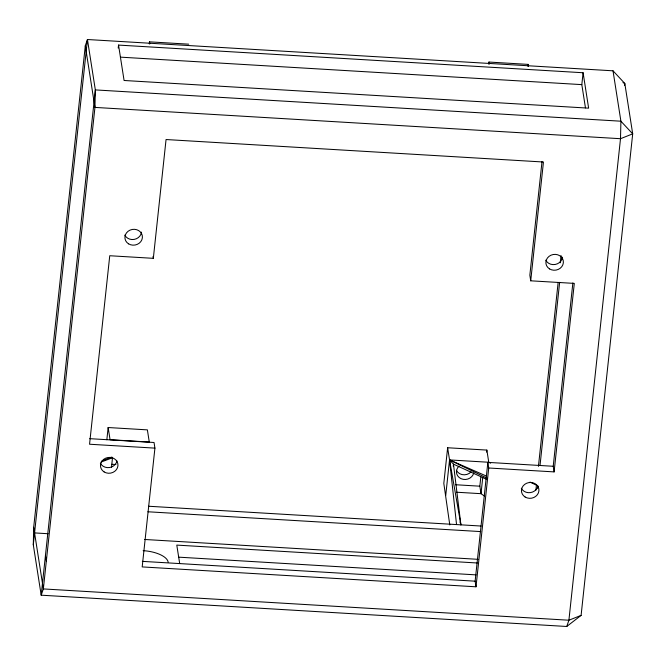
<?xml version="1.0" encoding="UTF-8"?>
<svg xmlns="http://www.w3.org/2000/svg" width="666" height="666" viewBox="0 0 666 666"><rect width="100%" height="100%" fill="white"/><g stroke="black" fill="none" stroke-linecap="round" stroke-linejoin="round"><path stroke-width="1" d="M33.3 544.796L33.691 527.297L85.298 45.779L87.446 39.519L613.011 70.812L624.808 83.466L632.7 133.858L581.102 615.384L566.749 626.481L41.192 595.188L33.3 544.796L87.446 39.519L95.338 89.91L94.947 107.409L43.348 588.927L41.192 595.188L95.338 89.91L620.903 121.204L632.7 133.858L620.504 138.703L94.947 107.409L85.298 45.779M118.223 48.052L118.54 45.08L583.091 72.744L588.636 108.15L124.084 80.486L118.54 45.08M106.843 439.751L108.15 427.53L147.377 429.87L149.284 442.049L110.065 439.71L108.15 427.53M149.267 43.881L149.484 41.841L188.703 44.172M111.463 467.54L112.562 457.276M488.736 467.998L475.999 586.796L142.191 566.916L154.92 448.126L89.552 444.23L109.748 255.736L153.33 258.333L166.059 139.535L543.456 162.013L530.719 280.811L574.3 283.4L554.104 471.894L488.736 467.998L487.853 462.379L553.221 466.275L554.104 471.894M490.634 463.161L488.761 462.262L486.854 450.083L447.635 447.752L443.814 483.391L449.791 524.941M488.744 64.094L488.969 62.055L528.188 64.394L528.504 66.417M445.721 495.562L449.542 459.923L447.635 447.752M453.255 466.2L453.471 464.144L449.542 459.923L488.761 462.262M484.39 496.037L481.01 493.681L479.836 486.188L480.827 476.948M482.767 477.256L481.01 493.681L456.601 492.224M486.638 452.122L486.854 450.083M527.972 66.425L528.188 64.394M475.999 586.796L475.124 581.177L487.853 462.379M542.016 161.555L529.845 275.183L530.719 280.811M535.889 490.143L536.446 484.981M538.436 466.375L558.15 282.426M560.256 262.795L561.03 255.561M537.587 488.136L537.812 486.072M540.026 465.384L559.64 282.334M562.079 259.582L562.304 257.517M585.464 107.884L581.818 84.624L583.091 72.744M553.221 466.275L572.868 282.933M624.591 85.539L624.808 83.466L622.951 82.617M566.749 626.481L568.906 620.221L620.504 138.703L620.903 121.204L613.011 70.812M101.99 460.947L111.638 457.092M581.102 615.384L568.906 620.221L43.348 588.927L33.691 527.297M101.041 462.071L112.629 457.717M120.379 57.143L581.818 84.624M89.71 438.669L154.037 442.499L154.92 448.126M111.888 464.277L115.951 464.518M455.427 484.731L479.836 486.188M148.568 506.243L481.085 526.04M147.894 511.771L480.752 531.593M34.574 532.917L48.077 533.724M144.672 539.477L478.08 559.323M477.356 562.995L176.79 545.096L179.645 563.303M178.63 557.159L476.082 574.875M142.341 561.363L475.124 581.177M486.621 476.157L449.542 459.923L456.543 524.583M486.53 479.279L453.471 464.144L460.905 524.841L459.99 521.928M530.003 482.076L536.563 485.231M486.971 478.13L449.542 459.923L460.905 524.841M488.969 62.055L489.285 64.086M149.484 41.841L149.8 43.873M153.038 256.46L153.33 258.333M45.438 555.594L46.312 561.213M473.784 472.768A8.775 7.917 -8.9 0 1 461.055 478.679A8.775 7.917 -8.9 0 1 459.049 466.075M471.095 471.844A8.775 7.917 -8.9 0 1 456.468 470.396M116.95 460.914A8.775 7.917 -8.9 0 1 109.399 467.549A8.775 7.917 -8.9 0 1 100.366 463.22M141.5 232.134A8.775 7.917 -8.9 0 1 134.216 239.402A8.775 7.917 -8.9 0 1 124.808 235.131M562.47 257.201A8.775 7.917 -8.9 0 1 555.186 264.469A8.775 7.917 -8.9 0 1 545.779 260.198M537.92 485.98A8.775 7.917 -8.9 0 1 530.369 492.615A8.775 7.917 -8.9 0 1 521.336 488.286M143.148 550.665A23.585 9.907 6.1 0 1 168.148 562.129M525.099 496.994A8.775 7.917 -8.9 0 0 538.902 490.917A8.775 7.917 -8.9 0 0 526.565 483.275A8.775 7.917 -8.9 0 0 525.099 496.994M549.542 268.906A8.775 7.917 -8.9 0 0 563.344 262.82A8.775 7.917 -8.9 0 0 551.007 255.186A8.775 7.917 -8.9 0 0 549.542 268.906M128.571 243.839A8.775 7.917 -8.9 0 0 142.374 237.754A8.775 7.917 -8.9 0 0 130.036 230.12A8.775 7.917 -8.9 0 0 128.571 243.839M104.129 471.928A8.775 7.917 -8.9 0 0 117.932 465.842A8.775 7.917 -8.9 0 0 105.594 458.208A8.775 7.917 -8.9 0 0 104.129 471.928"/></g></svg>
